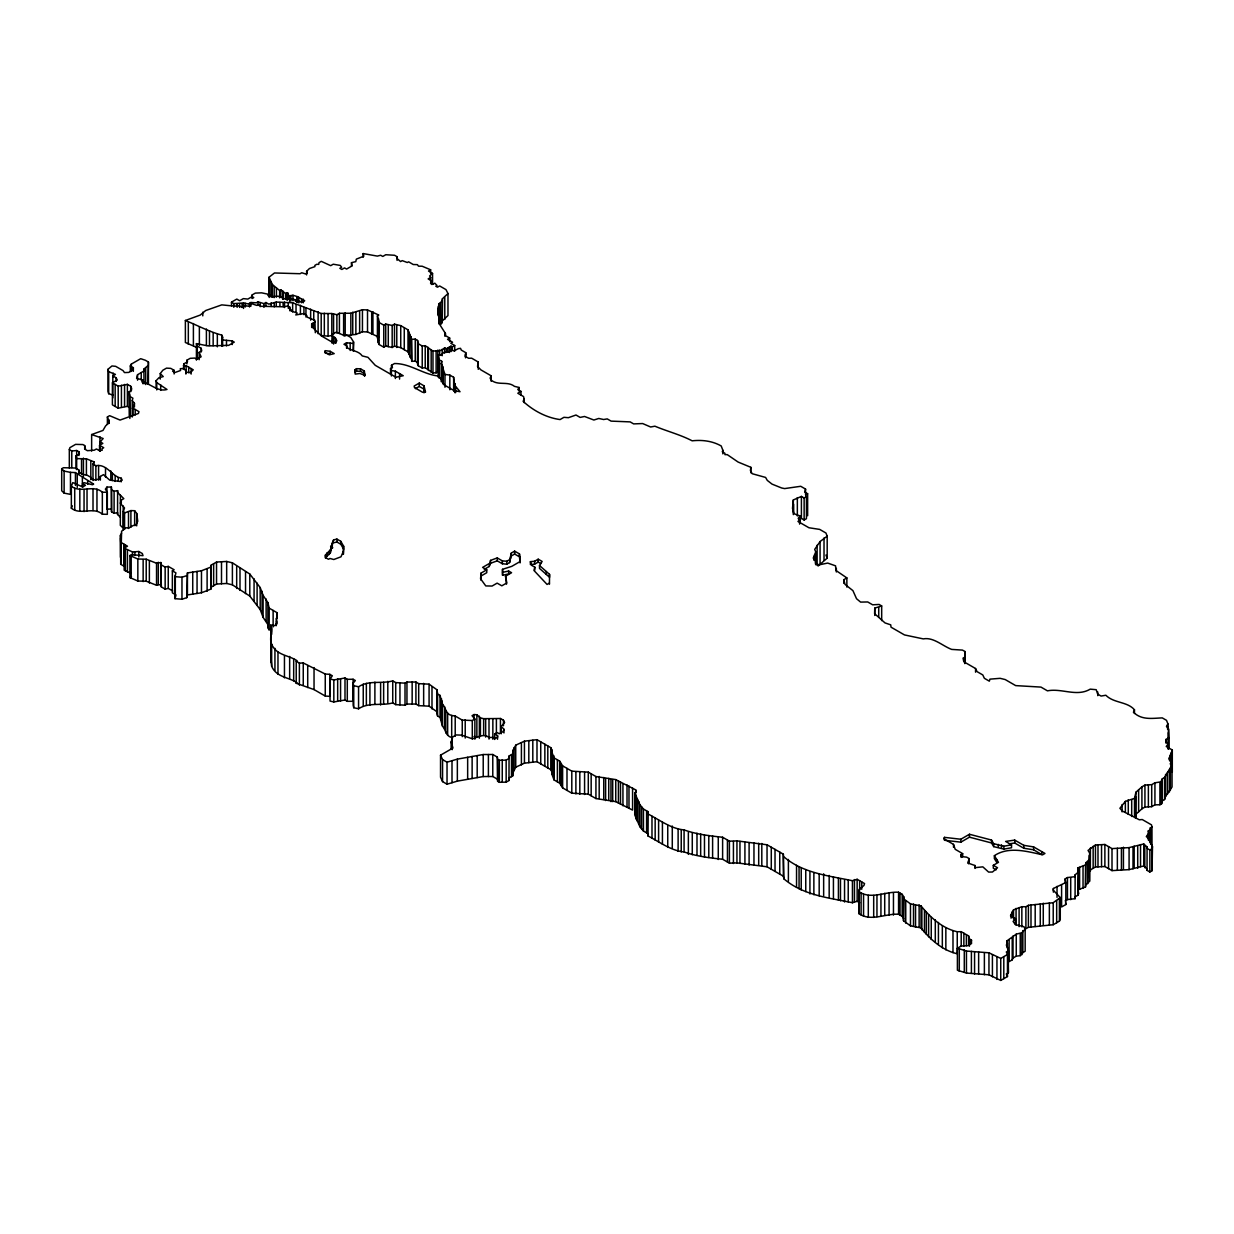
<?xml version="1.0" encoding="UTF-8"?>
<svg xmlns="http://www.w3.org/2000/svg" width="1234" height="1234" viewBox="0 0 1234 1234"><rect width="100%" height="100%" fill="white"/><g stroke="black" fill="none" stroke-linecap="round" stroke-linejoin="round"><path stroke-width="1.5" d="M82.555 487.307L82.555 483.635L85.485 485.317L82.678 486.936L72.775 482.602L71.341 486.211L71.341 508.223C80.611 515.658 93.445 506.218 102.345 514.208L107.327 514.331L107.327 492.304L105.384 489.158L106.926 487.106L111.368 487.014L111.538 489.775L114.099 491.255L117.616 490.638L117.554 492.459L123.816 498.644L121.287 500.109L120.315 503.349L124.526 507.899L123.415 511.354L124.572 512.928L130.897 510.583L134.645 510.706L136.743 513.514L137.745 521.242L135.771 525.375L133.334 525.437L128.953 527.967L125.714 527.797L121.595 531.268L120.716 564.293L124.989 566.761L124.989 544.749M267.901 602.624L269.182 608.146L269.182 630.158L267.855 627.628L267.901 602.624L263.104 595.343L260.189 587.554L249.792 574.041L232.393 562.827L226.67 561.455L216.536 562.041L211.199 565.11L210.86 589.112L201.481 592.767L187.429 594.942L186.75 597.672L181.969 599.23L175.012 598.675L175.012 576.664L175.922 572.885L172.359 570.833L172.359 592.844L175.922 594.896L175.012 598.675M267.855 627.628L267.901 624.635L263.104 617.355L260.189 609.565L249.792 596.053L232.393 584.839L226.67 583.466L216.536 584.052L211.199 587.137L210.86 589.112M549.454 584.237L549.546 574.381L539.52 565.527L542.142 561.455L538.209 559.187L534.615 561.254L530.404 561.671L530.404 564.57L534.615 564.169L538.209 562.087L540.831 563.599M881.678 620.609L881.678 605.94L874.752 608.131L874.597 613.684L885.025 622.923L890.717 624.836L891.041 627.181L904.476 634.924L923.279 638.888C933.506 636.945 942.467 645.953 951.676 649.408L962.489 650.102L964.942 651.521L964.71 657.213L963.06 658.169L963.8 661.732L975.554 668.519L977.066 671.635L982.804 674.952L984.362 678.299L989.344 681.168L989.946 679.147L1000.126 678.33L1005.186 679.548L1015.675 685.61L1040.956 687.091L1047.45 690.839C1061.764 687.97 1076.788 697.179 1090.224 689.143L1096.193 689.698L1097.689 694.11L1101.067 696.053L1105.849 695.251C1113.839 703.334 1127.213 701.406 1134.462 709.781L1133.444 712.234C1141.681 720.332 1152.062 718.281 1162.289 717.895L1166.516 720.332L1167.888 723.834L1166.485 726.363L1168.521 728.924L1168.876 737.778L1165.96 739.459L1166.037 741.696L1168.027 744.009L1166.253 746.508L1172.3 749.994L1168.937 758.895L1171.513 761.563L1170.187 763.908L1172.038 764.972L1164.572 777.497L1162.274 778.824L1161.641 781.739L1154.931 782.803L1151.708 784.654L1144.936 785.086L1141.913 786.829L1135.943 792.213L1134.509 798.336L1125.362 801.375L1119.901 808.285L1122.338 811L1139.321 819.792L1142.237 819.53L1151.507 824.867L1151.97 826.965L1150.304 827.921L1150.643 829.556L1148.33 830.883L1148.823 833.104L1146.309 836.637L1147.928 837.562L1152.479 846.647L1152.062 870.71L1149.857 871.991L1147.049 870.371L1147.08 847.002L1143.764 843.963L1129.079 847.619L1112.004 848.606L1104.877 844.488L1095.453 844.981L1088.049 850.427L1089.699 853.095L1089.529 859.311L1085.874 862.751L1085.519 864.926L1077.976 867.857L1078.763 871.744L1078.022 895.159L1075.153 896.825L1075.076 898.691L1067.456 899.571L1065.158 900.897M69.32 467.933L69.32 449.592L69.875 447.68L75.598 444.363L82.925 444.564L84.683 445.567L85.624 449.67L87.413 450.688L94.278 450.194L96.437 448.96L99.029 450.456L102.175 450.287L101.944 448.775L103.733 447.726L99.538 445.304L99.538 450.796M61.7 468.719L64.122 471.095L70.477 472.36L70.477 494.371L64.122 493.122L61.7 490.731L61.7 468.719L63.458 467.717L75.444 468.041L78.899 470.031L78.837 472.144L82.724 474.38L87.012 475.121L91.115 477.496L91.331 478.962L94.833 479.903L99.861 478.962L100.355 476.447L103.471 474.643L109.733 480.134L119.976 481.461L122.197 480.18L121.225 478.19C111.692 476.401 107.142 463.629 95.866 465.681L92.982 464.03L93.954 461.809L86.411 458.801L76.647 458.616L76.014 455.932L79.392 453.989L78.976 451.829L76.678 450.503L71.773 450.996L69.32 449.592M120.423 517.324L117.554 514.47L117.616 512.65L114.099 513.267L111.538 511.786L111.368 487.014M632.579 788.063L632.579 810.075L615.751 801.637L595.929 798.552L588.294 794.141L571.805 793.169L562.611 787.863L559.681 783.174L554.066 779.934L551.814 774.057L551.86 749.933L550.796 747.665L536.991 739.69L524.435 741.156L515.735 745.182L512.85 750.966L512.727 775.924L509.056 778.037L508.979 780.505L506.156 782.14L499.354 782.294L497.626 781.292L497.317 757.105L492.782 754.498L483.219 754.529L457.351 759.126L447.032 762.18L442.559 759.604L440.538 755.177L452.986 747.989L451.135 741.912L452.739 736.945L456.225 734.94L461.609 735.14L472.421 738.827C477.743 737.238 483.929 733.15 489.111 737.5L492.968 737.423L494.988 738.595L497.641 737.053L497.518 735.587L494.695 733.952L494.695 739.459M551.814 774.057L551.86 749.933M454.729 351.042L454.729 345.535L452.354 346.908L451.012 346.137L446.43 348.775L444.656 347.757L442.188 350.225L432.98 351.119L425.221 345.674L422.229 346.014L418.203 343.684L417.586 340.461L415.241 339.103L411.709 339.335L408.007 329.833L400.742 325.637L394.479 324.141L392.181 325.467L385.718 324.048L383.774 325.174L379.085 322.46L377.419 315.796L378.761 315.025L367.516 309.95L362.441 309.749L350.842 313.251L339.412 313.282L336.882 314.732L331.807 313.529L321.195 313.498L292.643 302.777L276.246 302.068L268.796 304.15L265.927 302.5L263.937 303.641L258.045 301.806L256.302 302.808L250.934 302.5L248.389 303.965L243.514 302.947L233.797 303.61L231.468 302.16L236.789 299.075L239.658 300.741L243.329 298.628L247.849 299.075L251.119 297.178L252.769 298.134L253.772 297.564L251.782 296.407L252.214 294.895L255.315 293.106L261.608 292.828L269.536 294.525L267.901 295.466L271.557 296.746L278.174 296.222L283.496 298.134L282.493 298.705L294.988 299.569L296.067 300.201L295.065 300.772L297.795 302.345L299.661 301.266L301.775 302.484L304.721 300.772L297.487 296.638L292.952 295.265L289.604 295.79L287.306 294.463L288.031 293.245L285.532 293.445L280.858 289.867L279.655 290.561L279.655 297.903M130.711 408.269L127.395 406.356L118.202 408.176L112.402 404.845L112.402 382.818L118.202 386.165L127.395 384.345L130.711 386.257L131.652 388.417L131.421 390.407L129.169 391.702L129.863 396.453L132.886 398.196L132.239 400.51L134.444 403.287L133.133 408.284L133.133 415.627M512.727 753.912L509.056 756.026L508.979 758.494L506.156 760.113L499.354 760.283L497.626 759.28L497.317 757.105M1147.08 847.002L1147.049 848.36L1149.857 849.979L1152.062 848.699L1152.479 846.647M1147.049 870.371L1147.08 869.029L1143.764 865.975L1143.764 843.963M1078.763 871.744L1075.153 874.798L1075.076 876.68L1067.456 877.559L1065.158 878.886L1065.158 882.557M512.727 775.924L512.85 750.966M343.654 546.23L343.345 554.313L343.654 546.23L340.8 541.325L336.913 539.088L333.627 539.89L331.761 543.916L332.501 547.973L331.761 543.916M148.435 384.052L148.435 362.04L145.35 360.251L140.691 358.693L131.328 364.092L130.31 365.943L133.334 367.686L133.179 369.861L128.752 372.421L124.48 372.591L123.03 370.586L115.657 366.328L111.939 365.974L107.96 369.321L107.96 391.332L108.685 393.708L113.235 395.158M551.814 752.046L554.066 757.907L559.681 761.147L562.611 765.851L571.805 771.157L588.294 772.129L595.929 776.541L615.751 779.61L635.68 789.853L636.204 792.058L634.739 792.907L639.891 804.722L643.438 809.01L648.189 811.756L648.035 813.993C659.712 819.962 670.895 828.708 684.083 829.911C696.084 834.23 709.843 835.927 722.615 837.238L729.402 841.156L736.945 840.878L767.039 844.781L783.343 854.19L783.929 878.886C803.303 895.375 828.677 897.75 852.447 902.733L857.152 901.314L859.666 902.764M783.929 878.886L783.343 876.202L767.039 866.792L736.945 862.89L729.402 863.168L722.615 859.25C709.843 857.939 696.084 856.242 684.083 851.923C670.895 850.72 659.712 841.974 648.035 836.004L648.189 833.768L643.438 831.037L639.891 826.734L634.739 814.918L634.739 792.907M1065.158 878.886L1065.837 882.511L1053.358 888.495L1053.219 890.146L1060.268 897.565L1060.268 919.577L1059.404 921.15L1053.219 924.729L1028.4 927.32L1025.901 928.77L1025.901 906.743L1028.4 905.309L1053.219 902.702L1060.268 897.565M437.808 350.178L437.808 372.19L432.98 373.131L425.221 367.686L422.229 368.025L418.203 365.711L417.586 362.472L415.241 361.13L411.709 361.361L411.215 336.789M480.72 579.749L481.059 576L486.767 572.699L486.767 569.799L481.059 573.085L480.55 578.731L485.78 585.934L492.088 586.042L497.132 583.127L501.806 585.826L506.835 582.926L505.539 576.216L511.586 572.715L508.624 571.018L502.562 572.375M442.25 300.494L440.337 302.885L440.337 324.912L442.25 322.506L442.404 298.782L447.973 293.538L445.968 289.604L439.643 285.949L437.468 287.198L435.787 286.226L437.037 285.501L434.815 283.188L432.671 284.422L430.589 283.218L431.437 280.797L428.136 278.899L430.666 277.449L429.586 275.984L432.548 273.393L428.491 271.048L430.635 269.799L430.635 273.47M442.25 322.506L442.404 298.782M903.504 898.738L910.476 903.859L921.011 905.895C930.205 917.34 942.329 928.4 957.245 931.747L957.245 953.759C942.329 950.411 930.205 939.352 921.011 927.906L910.476 925.87L903.504 920.749L903.72 896.748L902.177 894.326L898.568 892.228C885.426 891.395 870.865 899.91 858.895 891.627L859.404 889.236L863.954 885.472L864.556 883.559L857.152 879.287L852.447 880.721C828.677 875.739 803.303 873.364 783.929 856.874M903.504 920.749L903.72 896.748M325.313 350.672L325.113 352.384L329.355 354.837L334.198 353.618L330.172 351.304L325.313 350.672L325.313 353.171L330.172 353.788L330.172 351.304M520.979 395.081L520.979 391.409L517.802 393.245L523.54 396.561L524.157 398.937L523.154 401.343C533.088 410.521 546.168 417.694 560.066 419.56L563.938 417.323L568.38 417.694L576 415.01L580.119 417.401L584.53 416.475L593.878 420.023L598.768 418.465L603.627 419.514L607.236 418.897L611.092 421.118L630.173 421.889L633.628 423.894L642.652 423.555L650.642 426.995L654.899 426.193C667.239 431.36 680.212 434.615 692.151 440.816C702.115 439.72 712.373 440.939 721.211 445.968L722.831 450.209L722.306 451.767L724.929 453.279L724.929 454.636L727.273 454.636L738.117 462.056L750.843 467.316L750.426 470.54L752.216 473.717L765.604 477.435L767.286 480.396L772.037 484.114L781.631 487.985L784.623 488.587L800.727 486.289L805.571 489.096L805.571 494.603M957.245 931.747L961.209 931.685L968.613 935.958L969.415 938.904L971.497 940.123L970.063 944.488L967.98 945.691L961.255 946L957.399 948.221L957.399 970.232L966.453 973.055L988.958 974.814L1000.743 980.428L1007.468 976.541L1007.468 954.53L1006.327 951.969L1008.363 950.797L1006.358 944.951L1007.376 943.424L1006.774 940.971L1016.261 934.153L1021.845 932.734L1025.161 929.248L1024.019 926.749L1015.335 924.59L1013.114 921.428L1015.412 918.682L1010.523 915.859L1013.53 909.844L1021.845 906.712L1025.901 906.743M196.376 347.294L185.378 342.497L185.378 320.485L200.263 315.056L205.662 310.536L221.781 304.875L235.293 306.233L236.758 305.384L242.836 307.204L245.257 305.801L249.638 306.294L249.885 304.659L251.613 303.657L256.687 305.4L258.107 304.567L261.114 306.31L283.882 306.788L287.8 305.97L289.743 307.096L289.481 308.839L291.209 309.842L291.008 310.953L297.178 312.989L295.79 314.948L303.626 313.621L306.711 315.395L307.266 317.2L314.886 320.331L315.318 332.733M147.879 384.005L148.435 362.04M1078.763 893.755L1077.976 889.868L1085.519 886.938L1085.874 862.751M411.215 358.801L408.007 351.844L400.742 347.649L394.479 346.152L392.181 347.479L385.718 346.06L383.774 347.186L379.085 344.487L378.252 342.543L378.56 318.665M438.224 377.095L438.224 355.083L441.263 354.898L443.916 352.322L448.837 351.844L452.107 349.947L453.896 350.996L458.246 348.667L460.513 348.327L461.3 350.086L465.773 352.662L465.156 356.287L468.596 358.276L471.65 358.184L478.252 362.009L478.252 369.336M478.252 362.009L477.512 366.452L480.936 369.907L491.225 375.846L491.225 381.352M363.182 257.243L363.182 253.572L377.342 256.101L380.689 255.253L382.771 256.456L385.764 254.728L394.556 255.268L397.086 256.718L396.793 258.353L400.587 261.562L402.222 260.621L407.328 262.534L408.562 261.809L413.251 264.523L417.416 264.647L418.496 266.174L422.151 266.22L430.635 269.799M807.638 515.75L807.638 493.739L805.617 494.896L806.45 496.654L804.136 497.981L801.406 496.407L793.323 499.955L792.506 508.315L793.863 513.653L799.987 515.935L798.197 518.373L799.586 520.455L797.935 521.411L808.933 527.751L819.684 529.401L825.947 533.011L827.181 536.158L820.07 541.556L814.687 549.408L815.751 551.922L813.252 558.092L815.458 560.406L815.72 563.043L818.898 564.879L827.706 563.074L835.557 565.835L835.942 570.478L846.863 577.913L846.863 587.091M437.762 314.639L438.826 303.765L440.337 302.885M903.72 918.759L902.177 916.338L898.568 914.24C885.426 913.422 870.865 921.921 858.895 913.638L859.404 889.236M454.775 392.659L455.068 383.975L453.865 382.17L453.649 377.296L449.824 375.09L444.98 374.426L441.201 363.274L441.741 361.315L439.057 359.757L438.224 355.083M354.898 369.907L355.207 374.118L359.865 373.501L364.77 375.29L364.323 371.018L360.544 368.827L356.487 368.673L354.898 369.907L354.898 372.406L356.487 371.156L360.544 371.311L364.323 373.501L364.601 376.2L364.601 373.701M330.388 549.793L331.823 546.909L330.388 552.709L325.406 557.969L325.406 555.053L330.388 549.793L330.388 552.709M186.75 597.672L187.429 572.931L201.481 570.756L210.86 567.1M961.163 854.514L961.163 857.414L962.674 856.535L962.674 853.635L961.163 854.514L961.193 856.566L966.638 857.136L969.153 858.586L967.98 863.06L974.953 865.512L975.246 867.641L982.835 866.854L988.604 872.083L992.46 872.022L997.535 867.764L993.293 865.327L993.293 868.227L996.116 869.862M484.252 569.337L489.188 566.483L490.53 563.29L497.256 560.838L502.361 563.784L506.788 564.169L509.596 562.55L511.354 553.017L514.64 551.135L519.483 553.927L520.208 561.485L511.786 566.344L502.516 569.321L502.562 575.291L508.624 573.918L508.624 571.018M509.596 562.55L511.354 553.017M147.879 365.665L143.9 369.089L144.023 370.971L137.56 374.704L136.588 378.314L142.743 379.995L142.743 383.666M183.403 369.105L183.835 363.876L187.506 361.747L186.92 360.205L190.19 358.323L194.741 358.076L196.823 359.279L201.111 356.796L199.168 352.369L201.728 350.888L201.204 348.312L197.27 346.044L196.422 343.623L208.083 345.921L228.66 345.366L234.275 342.127L232.193 340.923L221.765 339.844L222.614 337.129L221.796 335.124C209.086 331.699 197.502 325.375 185.378 320.485M530.404 561.671L531.638 565.342L534.816 567.177L533.906 570.417L547.063 584.438L549.438 583.065M805.571 489.096L804.707 492.042L807.638 493.739M331.992 343.16L332.47 334.306L336.157 332.193L344.903 335.756L346.368 334.908L350.764 337.437L353.556 341.957L353.556 351.135M1135.589 796.331L1135.589 818.343L1135.943 814.224L1141.913 808.841L1144.936 807.098L1151.708 806.666L1154.931 804.815L1159.914 804.753L1161.641 803.75L1162.274 800.851L1164.572 799.524L1165.575 796.393L1165.575 774.381M353.063 350.795L353.556 341.957M512.85 772.993L515.735 767.193L524.435 763.167L536.991 761.702L550.796 769.677L551.86 771.944M474.874 739.212L474.874 719.036L472.036 715.705L474.026 714.548L476.864 714.748L480.427 717.91L483.635 718.666L500.433 718.496L503.472 720.24L504.598 722.507L501.235 726.456L503.966 729.279L503.102 731.577L499.292 733.783L497.132 732.533L494.695 733.952M71.341 508.223L72.297 505.832M489.188 566.483L490.53 560.39L497.256 557.938L502.361 560.884L506.788 561.254L509.596 559.634M343.345 551.397L340.97 556.812L333.797 559.511L329.925 558.462L328.491 559.295L325.529 557.583L325.406 555.053M1009.119 939.629L1009.119 961.641L1012.219 959.851L1013.021 958.031L1013.021 936.02M331.761 546.816L333.627 539.89M996.671 859.404L996.671 862.304L994.373 858.602L994.373 855.686C1008.625 846.061 1027.151 851.46 1042.591 854.823L1044.967 853.45L1033.598 846.894L1023.788 845.336L1014.718 840.107L1005.633 841.418L1011.541 844.827L1011.541 847.743L1003.874 849.131L993.709 846.617L993.709 843.701L991.504 840.046L969.461 834.261L960.823 839.243L944.457 837.362L943.809 838.781L953.512 844.38L955.209 849.316L962.674 853.635M1013.021 958.031L1016.261 956.165L1020.24 955.671L1022.863 952.602L1022.863 930.575M491.225 375.846L490.114 378.113L491.07 379.964C497.811 386.011 507.621 380.797 514.455 386.35L519.113 387.476L519.113 391.147M142.743 379.995L141.802 381.861C150.409 383.358 157.798 392.227 166.991 389.466L156.749 382.586L156.101 380.689L158.893 377.758L163.243 376.601L160.266 373.578L162.826 370.246L166.497 368.133L170.739 368.364L174.117 370.323L174.117 373.979M1165.575 796.393L1172.038 786.983L1172.038 764.972M120.438 557.305L120.438 535.294L121.534 533.211M519.113 387.476L517.817 389.589L520.979 391.409M276.185 625.761L277.095 612.712L269.182 608.146M330.049 679.055L333.828 679.934L344.996 677.99L347.294 679.317L353.094 679.255L353.094 701.267L347.294 701.328L344.996 700.002L333.828 701.945L330.049 701.066L330.049 679.055L332.332 675.785L329.817 674.335L325.252 674.042L303.255 662.966L299.384 663.105L296.222 661.27L296.222 683.281L314.038 689.575L325.252 696.053L329.817 696.346L329.817 674.335M1085.874 884.778L1089.529 881.323L1089.529 859.311M818.111 566.02L827.181 558.169L827.181 536.158M353.155 683.204L353.742 685.703L358.57 686.783C368.781 679.934 381.46 684.083 392.736 680.89L395.713 682.603L405.014 683.158L406.958 682.047L415.92 682.032L418.696 683.636L429.077 684.16L437.067 689.852L437.515 693.955L440.029 695.405L442.466 704.074C445.921 707.792 445.567 714.147 451.69 715.458L451.69 737.469C445.567 736.158 445.921 729.803 442.466 726.086L440.029 717.417L437.515 715.967L437.067 711.864L429.077 706.172L418.696 705.647L415.92 704.043L406.958 704.059L405.014 705.185L395.713 704.629L392.736 702.902C381.46 706.095 368.781 701.945 358.57 708.794L353.742 707.714L353.155 705.216L353.155 683.204L355.33 680.536L353.094 679.255M442.404 320.809L447.973 315.565L447.973 293.538M100.17 451.027L100.17 441.849L103.178 438.517L91.64 434.553L91.64 451.073M269.074 295.543L269.074 277.203L274.472 272.976L300.078 273.717L301.728 272.76L305.677 273.979L307.266 273.053L306.634 271.279L309.441 268.518L314.917 266.621L314.855 265.403L316.799 264.277L318.727 264.385L319.035 262.641L321.272 261.346L330.712 265.665L333.226 264.215L340.245 265.418L341.664 267.254L339.828 268.302L341.849 269.475L344.548 267.901L346.569 269.074L352.106 265.865L351.489 262.657L355.778 261.639L356.333 259.125L363.814 256.194L363.182 253.572M112.818 397.903L112.818 375.892L115.41 374.396L108.685 371.681L107.96 369.321M112.402 382.818L117.292 379.995L116.058 377.758L112.818 375.892M174.117 370.323L172.59 371.203L174.889 372.529L180.55 370.493L180.287 368.673L182.725 368.565L185.887 370.401L186.488 372.236L190.406 372.622L193.244 369.799L186.118 365.696L183.403 365.434M107.389 424.295L107.389 416.953L109.61 415.673L120.053 420.069L138.439 413.452L138.964 411.662L133.133 408.284M91.64 434.553L102.962 430.45L105.615 425.884L109.194 422.676L107.389 416.953M99.538 445.304L102.838 443.392L100.17 441.849M311.678 327.504L311.678 323.832L315.318 321.719M82.555 483.635L84.143 482.71L92.504 484.761L93.661 484.098L75.444 472.591L70.477 472.36M378.56 340.677L377.419 337.808L378.761 337.036L367.516 331.961L362.441 331.761L355.87 334.429L343.623 335.679L343.623 313.667M353.063 343.453L346.569 342.759L343.962 344.271L346.908 345.967L346.908 347.494C351.721 351.212 358.446 350.549 362.241 355.916L367.948 357.32L375.244 365.31L395.883 377.234L403.24 375.722L395.374 371.187L391.379 370.508L390.53 368.565L392.474 367.439L391.487 365.279L394.51 363.536C410.228 363.428 422.63 374.18 437.947 375.969L441.001 378.807L444.039 384.823L454.112 390.638L460.02 391.733L454.775 385.317M449.685 341.725L449.685 338.054L447.526 339.304L452.585 342.219L450.796 343.253L454.729 345.535M130.819 573.316L124.171 570.139L124.171 548.127L127.503 546.199L120.716 542.281L120.438 535.294M419.267 383.095L414.161 386.041L414.501 387.599L422.63 392.289L425.545 392.057L424.018 385.826L419.267 383.095L419.267 386.412L424.018 389.157L424.789 392.273M415.442 388.633L419.267 386.412M172.683 590.947L168.256 588.402L165.155 589.142L161.345 586.937L160.806 584.546L156.548 585.255L146.214 581.214L137.838 581.029L129.909 577.558L129.909 555.547L131.498 554.621L143.021 555.67L142.326 553.542L138.81 551.505L132.516 551.953L124.171 548.127M129.909 577.558L131.498 576.648M129.909 555.547L137.838 559.017L146.214 559.203L156.548 563.244L160.806 562.534L161.345 586.937M172.359 570.833L174.164 569.784L168.256 566.391L165.155 567.116L161.345 564.925M332.501 545.058L330.573 546.184L331.823 546.909M296.222 661.27L297.132 660.745C288.478 655.007 276.478 655.455 271.665 644.287C268.796 637.87 273.192 631.284 270.755 625.098L274.688 625.684L276.802 623.401L276.185 618.419M489.188 563.583L482.602 567.393L486.767 569.799M511.354 555.932L514.64 554.035L519.483 556.842L520.069 562.905M296.222 683.281L297.132 682.757C288.478 677.019 276.478 677.466 271.665 666.298L270.74 655.1M798.706 519.236L801.406 518.419L804.136 520.008L806.45 518.666L806.45 496.654M451.69 715.458L455.207 716.044L462.256 720.116L472.298 720.517L474.874 719.036M843.763 583.373L843.763 579.702L846.863 577.913M944.457 837.362L944.457 840.261L960.823 842.159L969.461 837.176L991.504 842.945L993.709 846.617M993.293 865.327L998.476 862.335L994.373 855.686M1143.764 865.975L1129.079 869.631L1112.004 870.618L1104.877 866.515L1095.453 866.993L1090.424 869.908L1090.316 871.142L1090.424 847.881M1065.837 882.511L1065.837 904.522L1061.595 906.975L1061.595 884.963M957.399 948.221L966.453 951.044L988.958 952.802L1000.743 958.417L1007.468 954.53M1022.863 952.602L1025.161 951.26L1025.161 929.248M1008.363 950.797L1008.363 972.808L1006.327 973.981L1007.468 976.541M175.012 576.664L181.969 577.219L186.75 575.661M440.538 755.177L440.538 777.189L442.559 781.616L447.032 784.192L457.351 781.137L483.219 776.556L492.782 776.51L497.317 779.132M333.627 542.79L336.913 541.988L340.8 544.24L343.654 549.145M993.709 843.701L1003.874 846.231L1011.541 844.827M321.195 313.498L321.195 335.509L328.074 336.157L331.807 335.54L331.807 313.529M1009.273 843.809L1014.718 843.007L1023.788 848.252L1033.598 849.794L1041.866 854.576L1041.866 851.661M71.341 486.211C80.611 493.631 93.445 484.206 102.345 492.196L107.327 492.304M111.368 509.025L106.926 509.133L106.926 487.106M474.026 736.559L476.864 736.76L476.864 714.748M449.685 338.054L445.551 335.663L445.567 333.674L440.353 325.514L437.762 309.132M881.678 605.94L879.117 604.459L872.639 604.799L867.718 601.961L860.592 602.099L856.535 598.721L852.925 590.639L845.043 584.407L843.763 579.702M269.074 277.203L272.328 284.483L279.655 290.561M331.992 335.818L335.247 337.7L336.897 340.846L333.396 342.867L321.457 335.972L312.958 327.75L311.678 323.832M825.947 555.022L827.181 558.169M1089.529 881.323L1089.699 853.095M506.511 584.16L505.539 576.216M1065.497 902.717L1065.837 904.522M1008.363 972.808L1007.885 947.511M1172.3 749.994L1172.3 772.006M1171.513 761.563L1171.513 765.234M1171.128 753.095L1171.128 765.944M1170.387 755.054L1170.387 760.545M1170.372 768.18L1170.372 790.192M1169.57 757.229L1169.57 760.9M1169.477 769.923L1169.477 791.95M1168.876 737.778L1168.876 748.776M1168.521 728.924L1168.521 749.1M1168.259 732.734L1168.259 749.254M1167.888 723.834L1167.888 729.34M1168.027 744.009L1168.027 747.681M1167.611 725.7L1167.611 729.371M1167.503 772.176L1167.503 794.202M1165.96 739.459L1165.96 743.13M1164.572 777.497L1164.572 799.524M1162.274 778.824L1162.274 800.851M1161.641 781.739L1161.641 803.75M1161.364 780.459L1161.364 802.47M1159.914 782.726L1159.914 804.753M1154.931 782.803L1154.931 804.815M1151.97 826.965L1152.062 870.71M1151.708 784.654L1151.708 806.666M1150.643 829.556L1150.643 844.241M1150.304 827.921L1150.304 842.606M1149.857 849.979L1149.857 871.991M1148.823 833.104L1148.823 840.447M1148.376 784.87L1148.376 806.882M1148.33 830.883L1148.33 840.061M1147.666 834.739L1147.666 838.395M1144.936 785.086L1144.936 807.098M1144.797 845.691L1144.797 867.703M1141.913 786.829L1141.913 808.841M1140.54 844.596L1140.54 866.623M1138.627 789.791L1138.627 811.802M1137.717 846.231L1137.717 868.242M1135.943 792.213L1135.743 816.63M1134.462 709.781L1134.462 713.453M1134.509 798.336L1134.509 816.692M1134.169 846.138L1134.169 868.15M1133.013 846.802L1133.013 868.829M1131.701 799.971L1131.701 816.476M1129.079 847.619L1129.079 869.631M1128.277 799.694L1128.277 814.363M1125.362 801.375L1125.362 812.388M1123.434 847.187L1123.434 869.199M1122.107 804.568L1122.107 811.91M1121.428 848.344L1121.428 870.356M1117.356 848.252L1117.356 870.263M1112.004 848.606L1112.004 870.618M1108.548 846.617L1108.548 868.628M1104.877 844.488L1104.877 866.515M1101.546 844.673L1101.546 866.684M1097.998 844.843L1097.998 866.87M1097.766 691.996L1097.766 695.652M1095.453 844.981L1095.453 866.993M1093.154 846.308L1093.154 868.32M1089.19 855.486L1089.19 877.497M1087.74 861.671L1087.74 883.698M1085.519 864.926L1085.519 886.938M1083.036 866.345L1083.036 888.372M1079.596 867.379L1079.596 889.39M1077.976 867.857L1078.022 895.159M1075.153 874.798L1075.076 898.691M1070.711 877.652L1070.711 899.679M1067.456 877.559L1067.456 899.571M1059.404 899.123L1059.404 921.15M1057.029 886.382L1057.029 897.396M1056.674 900.712L1056.674 922.724M1053.358 888.495L1053.358 892.167M1053.219 902.702L1053.219 924.729M1049.363 902.887L1049.363 924.914M1043.27 903.18L1043.27 925.207M1040.277 903.905L1040.277 925.916M1035.187 904.507L1035.187 926.518M1033.598 846.894L1033.598 849.794M1030.992 905L1030.992 927.012M1028.4 905.309L1028.4 927.32M1023.788 845.336L1023.788 848.252M1021.845 906.712L1021.845 926.888M1021.845 932.734L1021.845 954.746M1020.24 933.66L1020.24 955.671M1019.099 908.286L1019.099 926.641M1016.261 934.153L1016.261 956.165M1016.06 908.378L1016.06 924.898M1015.412 918.682L1015.412 924.189M1014.718 840.107L1014.718 843.007M1013.53 909.844L1013.53 919.006M1012.219 937.84L1012.219 959.851M1011.988 912.003L1011.988 917.51M1011.047 914.471L1011.047 918.142M1007.376 943.424L1007.376 947.095M1006.774 940.971L1006.774 946.478M1003.874 846.231L1003.874 849.131M1003.797 956.643L1003.797 978.655M1001.499 844.858L1001.499 847.758M1000.743 958.417L1000.743 980.428M998.352 844.395L998.352 847.295M996.949 957.414L996.949 979.426M992.414 954.792L992.414 976.804M991.504 840.046L991.504 842.945M988.958 952.802L988.958 974.814M984.377 952.71L984.377 974.721M978.639 951.938L978.639 973.95M975.554 668.519L975.554 672.191M974.953 865.512L974.953 868.412M974.567 952.016L974.567 974.042M971.497 940.123L971.497 943.794M971.405 951.368L971.405 973.379M969.461 834.261L969.461 837.176M969.415 938.904L969.415 946.247M969.153 858.586L968.551 863.769L968.551 860.854M968.613 935.958L968.613 945.121M966.376 934.662L966.376 945.676M966.453 951.044L966.453 973.055M964.942 651.521L964.818 663.63M964.71 657.213L964.71 662.72M964.294 949.794L964.294 971.806M963.862 933.212L963.862 946.062M961.209 931.685L961.209 946.355M960.823 839.243L960.823 842.159M959.281 949.301L959.281 971.312M953.512 844.38L953.512 847.295M952.987 930.621L952.987 952.633M945.846 927.798L945.846 949.81M942.329 925.762L942.329 947.774M938.426 922.461L938.426 944.473M935.295 919.793L935.295 941.804M931.254 917.464L931.254 939.475M928.631 914.749L928.631 936.76M926.348 912.389L926.348 934.4M924.467 910.43L924.467 932.457M921.875 907.777L921.875 929.788M921.011 905.895L921.011 927.906M919.129 904.815L919.129 926.827M915.551 905.278L915.551 927.289M913.515 904.09L913.515 926.102M910.476 903.859L910.476 925.87M905.741 901.113L905.741 923.125M902.177 894.326L902.177 916.338M900.018 893.077L900.018 915.088M898.568 892.228L898.568 914.24M893.462 893.03L893.462 915.042M889.082 893.154L889.082 915.165M884.716 893.262L884.716 915.273M880.937 894.141L880.937 916.152M878.731 607.637L878.731 616.815M876.958 894.635L876.958 916.646M874.752 608.131L874.752 615.457M873.687 895.437L873.687 917.464M868.304 895.375L868.304 917.386M863.553 894.326L863.553 916.338M861.748 881.94L861.748 889.282M861.101 892.907L861.101 914.918M859.666 880.737L859.666 889.915M858.895 891.627L858.895 913.638M857.152 879.287L857.152 901.314M854.452 879.564L854.452 901.576M852.447 880.721L852.447 902.733M848.221 879.888L848.221 901.9M844.55 879.996L844.55 902.008M840.477 878.793L840.477 900.805M838.41 878.176L838.41 900.188M836.344 568.319L836.344 571.99M833.428 876.695L833.428 898.707M829.171 875.43L829.171 897.442M824.019 537.993L824.019 560.005M823.649 873.795L823.649 895.807M820.07 541.556L820.07 563.568M819.175 873.78L819.175 895.791M817.124 545.227L817.124 565.403M815.751 551.922L815.751 564.756M815.458 560.406L815.458 564.077M814.671 554.606L814.671 560.113M813.885 556.549L813.885 560.221M813.869 872.746L813.869 894.773M809.92 871.991L809.92 894.002M805.756 869.584L805.756 891.596M804.136 497.981L804.136 520.008M801.406 496.407L801.406 518.419M801.221 868.011L801.221 890.023M799.987 515.935L799.987 523.278M799.586 520.455L799.586 524.126M799.061 866.762L799.061 888.773M797.349 497.626L797.349 515.982M796.547 865.312L796.547 887.323M793.601 504.182L793.601 513.359M793.323 499.955L793.323 514.64M788.387 859.45L788.387 881.462M783.343 854.19L783.343 876.202M779.749 852.123L779.749 874.135M775.029 849.393L775.029 871.42M771.281 847.234L771.281 869.245M767.039 844.781L767.039 866.792M761.81 843.47L761.81 865.481M758.694 843.208L758.694 865.219M753.959 842.807L753.959 864.833M750.843 467.316L750.843 472.823M749.1 843.038L749.1 865.049M744.92 842.298L744.92 864.309M739.953 841.403L739.953 863.43M736.945 840.878L736.945 862.89M733.428 841.495L733.428 863.507M729.402 841.156L729.402 863.168M727.443 840.03L727.443 862.042M722.831 450.209L722.831 453.881M722.615 837.238L722.615 859.25M718.265 837.5L718.265 859.512M712.604 835.896L712.604 857.908M708.794 835.526L708.794 857.537M704.475 835.109L704.475 857.136M700.665 833.875L700.665 855.887M696.994 833.181L696.994 855.193M692.274 832.734L692.274 854.746M688.356 832.379L688.356 854.391M684.083 829.911L684.083 851.923M681.23 829.927L681.23 851.938M678.114 829.387L678.114 851.398M672.283 826.024L672.283 848.036M667.748 825.361L667.748 847.388M662.427 822.291L662.427 844.303M658.601 820.101L658.601 842.112M655.161 818.096L655.161 840.107M651.984 816.276L651.984 838.287M648.189 811.756L648.035 836.004M646.601 810.846L646.601 832.857M643.438 809.01L643.438 831.037M641.603 806.789L641.603 828.801M639.891 804.722L639.891 826.734M639.104 801.992L639.104 824.004M637.423 799.293L637.423 821.304M636.019 795.082L636.05 819.083M635.68 789.853L635.68 793.524M628.985 785.996L628.985 808.008M627.011 784.855L627.011 806.866M622.939 783.775L622.939 805.787M620.501 782.356L620.501 804.367M618.419 781.153L618.419 803.164M615.751 779.61L615.751 801.637M612.696 779.626L612.696 801.637M610.969 779.641L610.969 801.653M608.748 778.361L608.748 800.372M605.616 778.546L605.616 800.558M603.75 777.466L603.75 799.478M599.184 776.448L599.184 798.46M595.929 776.541L595.929 798.552M591.163 773.78L591.163 795.791M588.294 772.129L588.294 794.141M584.577 772.469L584.577 794.48M579.826 772.145L579.826 794.172M575.892 771.882L575.892 793.894M571.805 771.157L571.805 793.169M566.992 768.381L566.992 790.392M562.611 765.851L562.611 787.863M561.162 763.538L561.162 785.549M559.681 761.147L559.681 783.174M557.382 759.82L557.382 781.847M554.066 757.907L554.066 779.934M553.773 755.624L553.773 777.651M550.796 747.665L550.796 769.677M549.546 574.381L549.546 577.281L539.52 568.427L539.52 565.527M547.803 745.938L547.803 767.949M546.307 571.527L546.307 574.427M544.857 744.225L544.857 766.252M540.739 741.85L540.739 763.877M538.209 559.187L538.209 562.087M536.991 739.69L536.991 761.702M534.816 567.177L534.816 570.077M534.615 561.254L534.615 564.169M532.81 740.184L532.81 762.196M528.815 740.647L528.815 762.658M524.435 741.156L524.435 763.167M524.157 398.937L524.157 402.608M521.411 742.899L521.411 764.91M519.776 557.043L519.776 559.943M519.483 553.927L519.483 556.842M515.735 745.182L515.735 767.193M514.64 551.135L514.64 554.035M514.084 747.526L514.084 769.538M513.282 749.763L513.282 771.774M511.508 754.606L511.508 776.633M510.583 555.917L510.583 558.832M509.056 756.026L508.979 780.505M506.788 561.254L506.788 564.169M506.156 760.113L506.156 782.14M503.966 729.279L503.966 732.95M503.472 720.24L503.472 725.746M502.516 569.321L502.562 575.291M502.361 560.884L502.361 563.784M502.253 759.728L502.253 781.739M501.235 726.456L501.235 733.798M500.433 718.496L500.433 733.166M499.354 760.283L499.354 782.294M497.626 759.28L497.626 781.292M497.518 735.587L497.518 739.259M497.256 557.938L497.256 560.838M496.392 718.805L496.392 733.474M492.86 719.067L492.86 739.259M492.782 754.498L492.782 776.51M490.53 560.39L490.53 563.29M489.003 718.898L489.003 739.089M488.402 754.514L488.402 776.525M485.656 718.759L485.656 737.099M483.635 718.666L483.635 735.186M483.219 754.529L483.219 776.556M481.059 573.085L481.059 579.826M480.427 717.91L480.427 736.266M479.378 716.198L479.378 738.21M477.188 755.609L477.188 777.621M474.026 714.548L474.026 718.219M472.298 720.517L472.298 738.873M472.128 756.504L472.128 778.515M467.655 757.29L467.655 779.302M465.773 352.662L465.773 356.333M465.511 354.173L465.511 357.845M465.218 719.715L465.218 738.055M462.256 720.116L462.256 736.636M457.351 759.126L457.351 781.137M455.654 387.198L455.654 392.69M455.068 383.975L455.068 391.317M455.207 716.044L455.207 736.235M453.757 379.825L453.865 391.348M453.649 377.296L453.649 390.129M452.354 346.908L452.354 350.579M452.184 738.672L452.184 749.686M451.999 760.699L451.999 782.711M451.135 741.912L451.135 749.254M451.012 346.137L451.012 351.628M449.824 375.09L449.824 389.774M449.423 347.047L449.423 352.554M447.772 348.003L447.772 351.675M447.649 713.129L447.649 735.14M447.032 762.18L447.032 784.192M446.43 348.775L446.43 352.446M445.752 710.861L445.752 732.873M444.98 374.426L444.98 387.26M444.78 297.425L444.78 319.436M444.857 332.563L444.857 336.234M444.656 347.757L444.656 353.263M444.61 706.681L444.61 728.692M443.207 371.357L443.207 384.206M442.944 366.467L442.944 381.152M442.759 369.382L442.759 382.216M442.466 368.041L442.466 382.71M442.466 704.074L442.466 726.086M442.559 759.604L442.559 781.616M442.219 349.16L442.188 355.731M441.988 364.74L441.988 381.244M441.911 700.974L441.911 723.001M441.741 361.315L441.741 379.656M441.494 698.645L441.494 720.656M441.201 363.274L441.201 381.63M440.029 695.405L440.029 717.417M439.643 350.194L439.643 355.7M439.134 317.786L439.134 323.293M439.057 359.757L439.057 378.113M438.826 303.765L438.826 323.94M438.594 357.135L438.594 377.311M438.255 306.68L438.255 315.858M437.515 693.955L437.515 715.967M437.314 692.073L437.314 714.085M437.067 689.852L437.067 711.864M436.126 351.15L436.126 373.162M432.98 351.119L432.98 373.131M432.548 273.393L432.548 284.391M431.993 686.922L431.993 708.933M431.437 280.797L431.437 284.468M431.175 350.086L431.175 372.097M430.666 277.449L430.666 281.121M429.077 684.16L429.077 706.172M428.445 348.512L428.445 370.524M428.028 347.294L428.028 369.305M425.221 345.674L425.221 367.686M424.018 385.826L424.018 392.89M423.648 683.358L423.648 705.37M422.229 346.014L422.229 368.025M418.696 683.636L418.696 705.647M418.203 343.684L418.203 365.711M417.586 340.461L417.447 364.184M415.92 682.032L415.92 704.043M415.241 339.103L415.241 361.13M412.156 682.032L412.156 704.043M411.709 339.335L411.709 361.361M409.811 334.954L409.811 356.965M408.84 332.193L408.84 354.204M408.007 329.833L408.007 351.844M406.958 682.047L406.958 704.059M405.014 683.158L405.014 705.185M404.258 327.673L404.258 349.685M400.742 325.637L400.742 347.649M399.955 682.865L399.955 704.876M399.569 373.609L399.569 379.116M397.086 256.718L397.086 260.389M396.777 325.467L396.777 347.479M395.713 682.603L395.713 704.629M395.374 371.187L395.374 378.529M394.479 324.141L394.479 346.152M392.736 680.89L392.736 702.902M392.181 325.467L392.181 347.479M391.487 365.279L391.487 368.951M391.379 370.508L391.379 376M390.53 368.565L390.53 374.072M388.278 324.619L388.278 346.631M387.8 681.322L387.8 703.334M385.718 324.048L385.718 346.06M383.774 325.174L383.774 347.186M383.635 682.279L383.635 704.29M380.612 682.957L380.612 704.969M379.085 322.46L379.085 344.487M378.252 320.531L378.252 342.543M377.419 315.796L377.419 337.808M374.889 682.124L374.889 704.136M372.93 311.662L372.93 333.674M371.696 312.372L371.696 334.383M369.907 683.127L369.907 705.154M367.516 309.95L367.516 331.961M366.359 683.358L366.359 705.37M364.323 371.018L364.323 373.501M363.243 684.083L363.243 706.095M362.441 309.749L362.441 331.761M360.544 368.827L360.544 371.311M359.634 311.369L359.634 333.381M358.57 686.783L358.57 708.794M356.487 368.673L356.487 371.156M355.87 312.418L355.87 334.429M353.742 685.703L353.742 707.714M352.754 312.14L352.754 334.152M351.489 262.657L351.489 266.328M350.842 313.251L350.842 335.262M350.163 343.145L350.163 350.487M347.294 679.317L347.294 701.328M346.569 342.759L346.569 348.266M345.196 312.757L345.196 334.769M344.996 677.99L344.996 700.002M340.8 541.325L340.8 544.24M340.569 679.039L340.569 701.051M339.412 313.282L339.412 333.458M337.669 678.731L337.669 700.742M336.882 314.732L336.882 333.072M336.913 539.088L336.913 541.988M336.126 339.381L336.126 343.052M335.247 337.7L335.247 343.191M333.828 679.934L333.828 701.945M333.581 313.96L333.581 334.136M333.581 336.728L333.581 344.07M332.47 334.306L332.47 341.648M330.959 547.418L330.959 550.318M329.339 551.583L329.339 554.482M328.074 314.13L328.074 336.157M326.964 552.955L326.964 555.855M325.252 674.042L325.252 696.053M324.326 313.235L324.326 335.247M318.11 311.724L318.11 333.735M314.038 667.563L314.038 689.575M313.745 310.937L313.745 320.1M313.559 322.737L313.559 328.244M310.644 309.148L310.644 320.146M307.713 665.542L307.713 687.569M306.634 271.279L306.634 274.951M305.955 307.868L305.955 317.03M303.934 307.312L303.934 314.655M303.333 299.137L303.333 302.808M303.255 662.966L303.255 684.993M301.605 299.029L301.605 302.685M300.417 305.276L300.417 314.454M299.384 663.105L299.384 685.117M298.798 297.394L298.798 302.901M297.487 296.638L297.487 302.145M297.055 296.885L297.055 302.392M296.037 304.736L296.037 312.079M293.677 658.755L293.677 680.767M292.952 295.265L292.952 300.772M292.643 302.777L292.643 311.955M290.885 295.589L290.885 301.096M289.743 307.096L289.743 310.752M289.651 656.426L289.651 678.438M289.604 295.79L289.604 301.297M288.262 302.793L288.262 308.299M288.031 293.245L288.031 298.751M287.306 294.463L287.306 299.97M286.951 292.628L286.951 299.955M285.532 293.445L285.532 298.952M284.514 302.052L284.514 307.559M284.452 655.856L284.452 677.867M283.064 292.011L283.064 299.353M283.126 302.854L283.126 306.526M282.879 291.023L282.879 298.366M280.858 289.867L280.858 297.193M279.933 302.484L279.933 306.155M277.974 652.107L277.974 674.119M277.095 612.712L277.141 618.265M276.416 287.923L276.416 297.101M276.524 621.18L276.524 624.851M276.246 302.068L276.246 305.739M274.935 648.328L274.935 670.34M274.257 303.209L274.257 306.88M274.195 286.643L274.195 297.641M273.13 610.429L273.13 626.934M272.328 284.483L272.328 297.332M271.681 627.813L271.711 634.291M271.665 644.287L271.665 666.298M271.202 302.762L271.202 306.433M270.863 281.984L270.863 296.654M270.755 625.098L270.863 662.565M269.228 279.131L269.228 297.487M266.128 598.999L266.128 621.01M265.927 302.5L265.927 306.171M263.937 303.641L263.937 307.312M263.104 595.343L263.104 617.355M262.071 591.271L262.071 613.283M260.204 303.055L260.204 306.711M260.189 587.554L260.189 609.565M258.045 301.806L258.045 305.477M257.104 583.142L257.104 605.154M254.065 578.777L254.065 600.788M252.214 294.895L252.214 298.566M250.934 302.5L250.934 306.171M249.792 574.041L249.792 596.053M249.515 303.317L249.515 306.988M245.535 571.589L245.535 593.6M245.335 303.317L245.335 306.988M243.514 302.947L243.514 308.454M242.034 303.811L242.034 307.467M239.998 568.38L239.998 590.407M239.581 303.749L239.581 307.42M237.144 303.687L237.144 307.359M236.681 566.468L236.681 588.479M233.797 303.61L233.797 307.281M232.393 562.827L232.393 584.839M232.193 340.923L232.193 344.594M231.468 302.16L231.468 305.816M226.67 561.455L226.67 583.466M226.485 340.337L226.485 345.844M222.614 337.129L222.614 346.307M221.796 335.124L221.796 346.137M221.503 561.748L221.503 583.759M217.338 333.982L217.338 346.816M216.536 562.041L216.536 584.052M213.636 563.722L213.636 585.734M213.158 332.902L213.158 345.736M211.199 565.11L211.199 587.137M209.487 330.789L209.487 345.458M207.111 569.26L207.111 591.271M206.402 329L206.402 345.505M202.792 312.202L202.792 315.873M201.481 570.756L201.481 592.767M201.204 348.312L201.204 351.983M199.368 326.995L199.368 345.35M199.168 352.369L199.168 359.696M197.27 346.044L197.27 358.878M197.054 571.435L197.054 593.461M196.422 343.623L196.422 360.143M193.399 323.555L193.399 345.566M192.735 572.113L192.735 594.125M191.131 368.58L191.131 374.087M188.709 367.177L188.709 372.683M188.324 322.182L188.324 344.209M187.429 572.931L187.429 594.942M186.92 360.205L186.92 363.876M186.118 365.696L186.118 373.023M185.887 370.401L185.887 374.056M183.835 363.876L183.835 369.367M181.969 577.219L181.969 599.23M175.321 575.383L175.321 597.395M168.256 566.391L168.256 588.402M165.155 567.116L165.155 589.142M160.713 384.885L160.713 390.391M160.806 562.534L160.806 584.546M160.266 373.578L160.266 379.085M158.307 562.226L158.307 584.253M156.749 382.586L156.749 389.929M156.548 563.244L156.548 585.255M156.101 380.689L156.101 388.031M149.376 561.023L149.376 583.034M146.214 559.203L146.214 581.214M145.705 368.056L145.705 384.561M143.9 369.089L144.023 383.82M143.144 559.604L143.144 581.615M141.231 372.591L141.231 379.933M138.81 551.505L138.81 557.012M137.838 559.017L137.838 581.029M137.56 374.704L137.56 380.211M136.743 513.514L136.696 525.869M135.216 409.503L135.216 414.994M134.645 510.706L134.645 525.391M134.876 551.783L134.876 555.454M134.444 403.287L134.444 406.958M133.334 367.686L133.334 371.357M132.516 551.953L132.516 555.624M132.239 400.51L132.239 417.03M131.328 364.092L131.328 371.434M131.205 556.287L131.205 578.299M130.897 510.583L130.897 527.088M130.711 386.257L130.711 391.764M130.31 365.943L130.31 371.449M129.863 396.453L129.863 418.465M129.508 393.985L129.508 416.012L129.169 391.702M128.506 511.956L128.506 528.476M127.426 550.009L127.426 572.021M127.395 384.345L127.395 406.356M125.344 548.806L125.344 570.818M124.557 384.453L124.557 406.464M124.572 512.928L124.572 529.432M123.77 544.04L123.77 566.051M123.415 511.354L123.415 529.71M123.199 506.048L123.199 528.059L120.315 525.36L120.423 495.297M121.426 385.301L121.426 407.313M121.287 500.109L121.287 503.781M121.225 478.19L121.225 481.862M120.562 538.348L120.716 564.293M118.202 386.165L118.202 408.176M118.279 477.712L118.279 481.383M117.616 490.638L117.554 514.47M116.058 377.758L116.058 381.429M115.163 384.422L115.163 406.433M115.178 475.923L115.178 481.43M114.099 491.255L114.099 513.267M113.235 373.146L113.235 376.802M112.371 473.208L112.371 480.55M111.538 489.775L111.538 511.786M110.813 470.91L110.813 480.088M108.978 419.745L108.978 423.416M108.685 371.681L108.685 393.708M105.507 467.856L105.507 477.018M102.345 492.196L102.345 514.208M100.355 476.447L100.355 480.119M99.939 436.651L99.939 451.32M98.581 465.496L98.581 480.165M96.962 489.096L96.962 511.107M95.866 465.681L95.866 480.365M93.954 461.809L93.954 465.48M92.982 464.03L92.982 480.535M93.013 488.541L93.013 510.552M90.807 461.346L90.807 479.687M87.691 480.658L87.691 484.33M87.028 489.266L87.028 511.277M86.411 458.801L86.411 475.321M84.683 445.567L84.683 449.238M84.051 489.62L84.051 511.647M83.418 458.076L83.418 476.432M82.37 477.589L82.37 486.751M81.537 459.156L81.537 473.841M79.824 488.972L79.824 510.984M78.976 451.829L78.976 455.5M78.899 470.031L78.899 473.702M77.248 474.627L77.248 487.476M76.678 450.503L76.647 469.63M76.014 455.932L76.014 468.781M75.444 472.591L75.444 485.44M74.719 488.17L74.719 510.182M71.773 450.996L71.773 467.516M64.122 471.095L64.122 493.122"/></g></svg>
